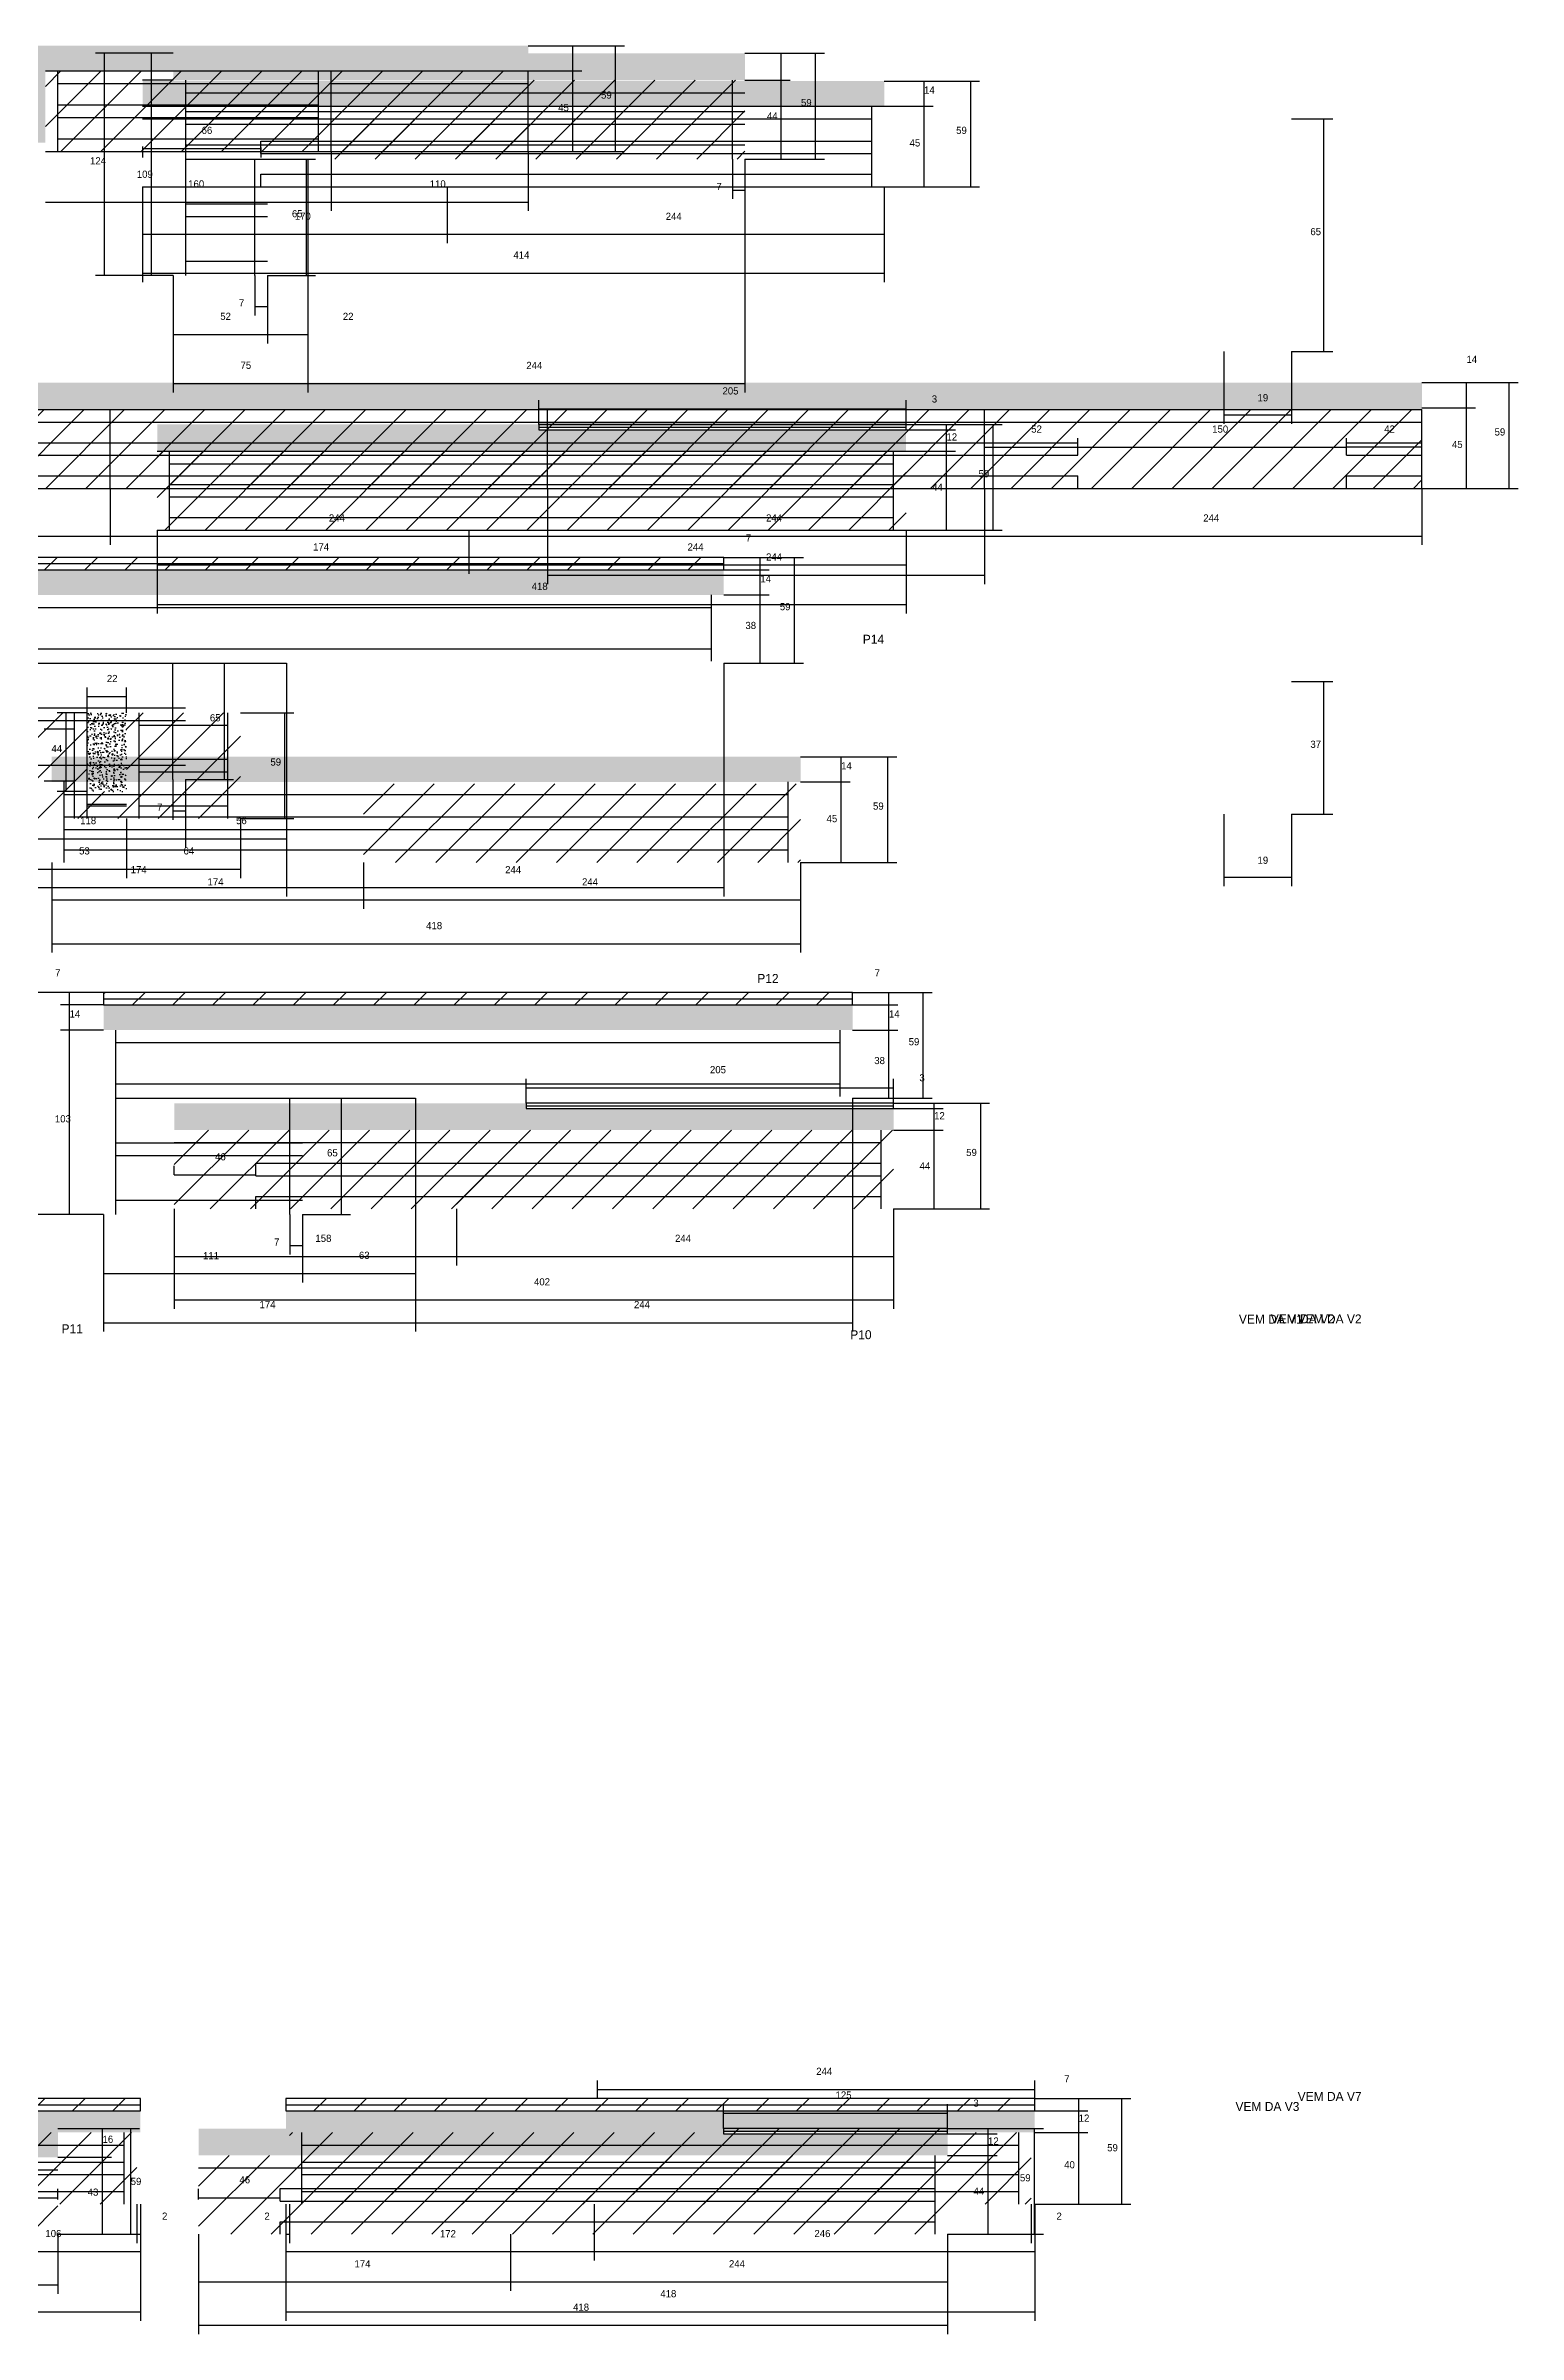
# Model space of a CAD drawing. Header units: metres. Extents: x -65046 to 21926, y -45195 to 1016.
# Drawn here: x 3592 to 4414, y -1187 to 90 of the extents above; entities that cross this region are included whole.
import ezdxf

# ---------------------------------------------------------------- set-up
doc = ezdxf.new("R2010")
doc.units = ezdxf.units.M
for name, color, linetype in [('COTA', 241, 'Continuous'), ('NOMENCLATURA', 7, 'Continuous'), ('Painéis', 200, 'Continuous'), ('REAPROVEITAMENTO', 251, 'Continuous'), ('SARR_2.2x7', 40, 'Continuous'), ('SARR_EDITAR', 141, 'Continuous'), ('Texto Seção', 7, 'Continuous')]:
    doc.layers.add(name, color=color, linetype=linetype)

msp = doc.modelspace()

# ---------------------------------------------------------------- hatches: boundary and pattern name
at = {"layer": 'COTA'}
h = msp.add_hatch(dxfattribs=at)
h.set_pattern_fill('AR-CONC', scale=0.03)
h.paths.add_polyline_path([(3592.2, 36.1), (3592.2, 76.1), (3592.2, 76.1), (3861.7, 76.1), (3861.7, 76.1), (3861.7, 90.1), (3861.7, 90.1), (3391.7, 90.1), (3391.7, 90.1), (3391.7, 74.1), (3391.7, 74.1), (3570.2, 74.1), (3570.2, 74.1), (3570.2, 36.1), (3570.2, 36.1), (3592.2, 36.1)])
h = msp.add_hatch(dxfattribs=at)
h.set_pattern_fill('AR-CONC', scale=0.03)
h.paths.add_polyline_path([(3663.6, 85.9), (3663.6, 70.9), (3663.6, 70.9), (3982.6, 70.9), (3982.6, 70.9), (3982.6, 85.9), (3982.6, 85.9), (3663.6, 85.9)])
h = msp.add_hatch(dxfattribs=at)
h.set_pattern_fill('AR-CONC', scale=0.03)
h.paths.add_polyline_path([(3646.4, 70.4), (3646.4, 56.4), (3646.4, 56.4), (4060.4, 56.4), (4060.4, 56.4), (4060.4, 70.4), (4060.4, 70.4), (3646.4, 70.4)])
h = msp.add_hatch(dxfattribs=at)
h.set_pattern_fill('AR-CONC', scale=0.03)
h.paths.add_polyline_path([(4360.4, -112.9), (4360.4, -97.9), (4360.4, -97.9), (3384.4, -97.9), (3384.4, -97.9), (3384.4, -112.9), (3384.4, -112.9), (4360.4, -112.9)])
h = msp.add_hatch(dxfattribs=at)
h.set_pattern_fill('AR-CONC', scale=0.03)
h.paths.add_polyline_path([(3867.6, -124.2), (4072.6, -124.2), (4072.6, -124.2), (4072.6, -136.2), (4072.6, -136.2), (3654.6, -136.2), (3654.6, -136.2), (3654.6, -121.2), (3654.6, -121.2), (3867.6, -121.2), (3867.6, -121.2), (3867.6, -124.2)])
h = msp.add_hatch(dxfattribs=at)
h.set_pattern_fill('AR-CONC', scale=0.03)
h.paths.add_polyline_path([(3552.8, -202.4), (3970.8, -202.4), (3970.8, -202.4), (3970.8, -216.4), (3970.8, -216.4), (3552.8, -216.4), (3552.8, -216.4), (3552.8, -202.4)])
h = msp.add_hatch(dxfattribs=at)
h.set_pattern_fill('AR-CONC', scale=0.03)
h.paths.add_polyline_path([(3637.5, -326.1), (3637.5, -282.1), (3637.5, -282.1), (3615.5, -282.1), (3615.5, -282.1), (3615.5, -326.1), (3615.5, -326.1), (3637.5, -326.1)])
h = msp.add_hatch(dxfattribs=at)
h.set_pattern_fill('AR-CONC', scale=0.03)
h.paths.add_polyline_path([(3595.7, -306.7), (3595.7, -320.7), (3595.7, -320.7), (4013.7, -320.7), (4013.7, -320.7), (4013.7, -306.7), (4013.7, -306.7), (3891.2, -306.7), (3891.2, -306.7), (3595.7, -306.7)])
h = msp.add_hatch(dxfattribs=at)
h.set_pattern_fill('AR-CONC', scale=0.03)
h.paths.add_polyline_path([(3624.7, -445.2), (4042.7, -445.2), (4042.7, -445.2), (4042.7, -459.2), (4042.7, -459.2), (3624.7, -459.2), (3624.7, -459.2), (3624.7, -445.2)])
h = msp.add_hatch(dxfattribs=at)
h.set_pattern_fill('AR-CONC', scale=0.03)
h.paths.add_polyline_path([(3664.1, -500), (3664.1, -515), (3664.1, -515), (4065.6, -515), (4065.6, -515), (4065.6, -503), (4065.6, -503), (3860.6, -503), (3860.6, -503), (3860.6, -500), (3860.6, -500), (3664.1, -500)])
h = msp.add_hatch(dxfattribs=at)
h.set_pattern_fill('AR-CONC', scale=0.03)
h.paths.add_polyline_path([(3599.2, -1088.2), (3599.2, -1072.2), (3599.2, -1072.2), (3365.2, -1072.2), (3365.2, -1072.2), (3365.2, -1088.2), (3365.2, -1088.2), (3599.2, -1088.2)])
h = msp.add_hatch(dxfattribs=at)
h.set_pattern_fill('AR-CONC', scale=0.03)
h.paths.add_polyline_path([(3645.2, -1062.4), (3417.2, -1062.4), (3417.2, -1062.4), (3417.2, -1074.4), (3417.2, -1074.4), (3645.2, -1074.4), (3645.2, -1074.4), (3645.2, -1062.4)])
h = msp.add_hatch(dxfattribs=at)
h.set_pattern_fill('AR-CONC', scale=0.03)
h.paths.add_polyline_path([(3677.7, -1072.2), (3677.7, -1087.2), (3677.7, -1087.2), (4095.7, -1087.2), (4095.7, -1087.2), (4095.7, -1075.2), (4095.7, -1075.2), (3970.7, -1075.2), (3970.7, -1075.2), (3970.7, -1072.2), (3970.7, -1072.2), (3677.7, -1072.2)])
h = msp.add_hatch(dxfattribs=at)
h.set_pattern_fill('AR-CONC', scale=0.03)
h.paths.add_polyline_path([(3726.4, -1062.4), (4144.4, -1062.4), (4144.4, -1062.4), (4144.4, -1074.4), (4144.4, -1074.4), (3726.4, -1074.4), (3726.4, -1074.4), (3726.4, -1062.4)])
at = {"layer": 'REAPROVEITAMENTO'}
h = msp.add_hatch(dxfattribs=at)
h.set_pattern_fill('ANSI31', scale=5)
h.paths.add_polyline_path([(3861.7, 31.1), (3861.7, 76.1), (3861.7, 76.1), (3592.2, 76.1), (3592.2, 76.1), (3592.2, 31.1), (3592.2, 31.1), (3861.7, 31.1)])
h = msp.add_hatch(dxfattribs=at)
h.set_pattern_fill('ANSI31', scale=5)
h.paths.add_polyline_path([(3738.6, 70.9), (3738.6, 26.9), (3738.6, 26.9), (3982.6, 26.9), (3982.6, 26.9), (3982.6, 70.9), (3982.6, 70.9), (3738.6, 70.9)])
h = msp.add_hatch(dxfattribs=at)
h.set_pattern_fill('ANSI31', scale=5)
h.paths.add_polyline_path([(3384.4, -112.9), (3384.4, -156.9), (3384.4, -156.9), (4360.4, -156.9), (4360.4, -156.9), (4360.4, -112.9), (4360.4, -112.9), (3384.4, -112.9)])
h = msp.add_hatch(dxfattribs=at)
h.set_pattern_fill('ANSI31', scale=5)
h.paths.add_polyline_path([(3654.6, -136.2), (3654.6, -180.2), (3654.6, -180.2), (4072.6, -180.2), (4072.6, -180.2), (4072.6, -136.2), (4072.6, -136.2), (3654.6, -136.2)])
h = msp.add_hatch(dxfattribs=at)
h.set_pattern_fill('ANSI31', scale=5)
h.paths.add_polyline_path([(3552.8, -195.4), (3552.8, -202.4), (3552.8, -202.4), (3809.3, -202.4), (3809.3, -202.4), (3809.3, -195.4), (3809.3, -195.4), (3552.8, -195.4)])
h = msp.add_hatch(dxfattribs=at)
h.set_pattern_fill('ANSI31', scale=5)
h.paths.add_polyline_path([(3809.3, -195.4), (3809.3, -202.4), (3809.3, -202.4), (3970.8, -202.4), (3970.8, -202.4), (3970.8, -195.4), (3970.8, -195.4), (3809.3, -195.4)])
h = msp.add_hatch(dxfattribs=at)
h.set_pattern_fill('ANSI31', scale=5)
h.paths.add_polyline_path([(3637.5, -282.1), (3637.5, -326.1), (3637.5, -326.1), (3615.5, -326.1), (3615.5, -326.1), (3615.5, -282.1), (3615.5, -282.1), (3584.5, -282.1), (3584.5, -282.1), (3584.5, -341.1), (3584.5, -341.1), (3701, -341.1), (3701, -341.1), (3701, -282.1), (3701, -282.1), (3637.5, -282.1)])
h = msp.add_hatch(dxfattribs=at)
h.set_pattern_fill('ANSI31', scale=5)
h.paths.add_polyline_path([(3769.7, -321.7), (3769.7, -365.7), (3769.7, -365.7), (4013.7, -365.7), (4013.7, -365.7), (4013.7, -321.7), (4013.7, -321.7), (3769.7, -321.7)])
h = msp.add_hatch(dxfattribs=at)
h.set_pattern_fill('ANSI31', scale=5)
h.paths.add_polyline_path([(3624.7, -438.2), (3624.7, -445.2), (3624.7, -445.2), (3881.2, -445.2), (3881.2, -445.2), (3881.2, -438.2), (3881.2, -438.2), (3624.7, -438.2)])
h = msp.add_hatch(dxfattribs=at)
h.set_pattern_fill('ANSI31', scale=5)
h.paths.add_polyline_path([(3881.2, -438.2), (3881.2, -445.2), (3881.2, -445.2), (4042.7, -445.2), (4042.7, -445.2), (4042.7, -438.2), (4042.7, -438.2), (3881.2, -438.2)])
h = msp.add_hatch(dxfattribs=at)
h.set_pattern_fill('ANSI31', scale=5)
h.paths.add_polyline_path([(3664.1, -515), (3664.1, -559), (3664.1, -559), (4065.6, -559), (4065.6, -559), (4065.6, -515), (4065.6, -515), (3664.1, -515)])
h = msp.add_hatch(dxfattribs=at)
h.set_pattern_fill('ANSI31', scale=5)
h.paths.add_polyline_path([(3821.6, -515), (3821.6, -559), (3821.6, -559), (4065.6, -559), (4065.6, -559), (4065.6, -515), (4065.6, -515), (3821.6, -515)])
h = msp.add_hatch(dxfattribs=at)
h.set_pattern_fill('ANSI31', scale=5)
h.paths.add_polyline_path([(3645.2, -1055.4), (3417.2, -1055.4), (3417.2, -1055.4), (3417.2, -1062.4), (3417.2, -1062.4), (3645.2, -1062.4), (3645.2, -1062.4), (3645.2, -1055.4)])
h = msp.add_hatch(dxfattribs=at)
h.set_pattern_fill('ANSI31', scale=5)
h.paths.add_polyline_path([(4144.4, -1055.4), (3726.4, -1055.4), (3726.4, -1055.4), (3726.4, -1062.4), (3726.4, -1062.4), (4144.4, -1062.4), (4144.4, -1062.4), (4144.4, -1055.4)])
h = msp.add_hatch(dxfattribs=at)
h.set_pattern_fill('ANSI31', scale=5)
h.paths.add_polyline_path([(3970.7, -1075.2), (3970.7, -1072.2), (3970.7, -1072.2), (4095.7, -1072.2), (4095.7, -1072.2), (4095.7, -1075.2), (4095.7, -1075.2), (3970.7, -1075.2)])
h = msp.add_hatch(dxfattribs=at)
h.set_pattern_fill('ANSI31', scale=5)
h.paths.add_polyline_path([(3643.2, -1114.4), (3643.2, -1074.4), (3643.2, -1074.4), (3417.2, -1074.4), (3417.2, -1074.4), (3417.2, -1114.4), (3417.2, -1114.4), (3643.2, -1114.4)])
h = msp.add_hatch(dxfattribs=at)
h.set_pattern_fill('ANSI31', scale=5)
h.paths.add_polyline_path([(4142.4, -1114.4), (4142.4, -1074.4), (4142.4, -1074.4), (3728.4, -1074.4), (3728.4, -1074.4), (3728.4, -1114.4), (3728.4, -1114.4), (4142.4, -1114.4)])
h = msp.add_hatch(dxfattribs=at)
h.set_pattern_fill('ANSI31', scale=5)
h.paths.add_polyline_path([(3365.2, -1131.2), (3599.2, -1131.2), (3599.2, -1131.2), (3599.2, -1088.2), (3599.2, -1088.2), (3365.2, -1088.2), (3365.2, -1088.2), (3365.2, -1131.2)])
h = msp.add_hatch(dxfattribs=at)
h.set_pattern_fill('ANSI31', scale=5)
h.paths.add_polyline_path([(3677.7, -1087.2), (3677.7, -1131.2), (3677.7, -1131.2), (4095.7, -1131.2), (4095.7, -1131.2), (4095.7, -1087.2), (4095.7, -1087.2), (3677.7, -1087.2)])

# ---------------------------------------------------------------- linework, layer by layer
at = {"layer": 'COTA'}
for p, q in [((3861.7, 90.1), (3891.6, 90.1)), ((3861.7, 90.1), (3915.4, 90.1)), ((3886.6, 76.1), (3886.6, 90.1)), ((3910.4, 31.1), (3910.4, 90.1)), ((3861.7, 76.1), (3891.6, 76.1)), ((3861.7, 76.1), (3891.6, 76.1)), ((3886.6, 31.1), (3886.6, 76.1)), ((4060.4, 70.4), (4087.6, 70.4)), ((4060.4, 70.4), (4113.6, 70.4)), ((4082.6, 56.4), (4082.6, 70.4)), ((4108.6, 11.4), (4108.6, 70.4)), ((4060.4, 56.4), (4087.6, 56.4)), ((4060.4, 56.4), (4087.6, 56.4)), ((4082.6, 11.4), (4082.6, 56.4)), ((4287.7, 49.4), (4310.7, 49.4)), ((4305.7, -80.6), (4305.7, 49.4)), ((3751.7, 31.1), (3751.7, -2.1)), ((3751.7, 31.1), (3751.7, -2.1)), ((3861.7, 31.1), (3891.6, 31.1)), ((3861.7, 31.1), (3915.4, 31.1)), ((3861.7, 31.1), (3861.7, -2.1)), ((3975.6, 26.9), (3975.6, 4.6)), ((3982.6, 26.9), (3982.6, 4.6)), ((3592.2, 2.9), (3751.7, 2.9)), ((3646.4, 11.4), (3646.4, -20.1)), ((3646.4, 11.4), (3646.4, -41.8)), ((3751.7, 2.9), (3861.7, 2.9)), ((3816.4, 11.4), (3816.4, -20.1)), ((3816.4, 11.4), (3816.4, -20.1)), ((3975.6, 9.6), (3982.6, 9.6)), ((4060.4, 11.4), (4060.4, -20.1)), ((4060.4, 11.4), (4060.4, -41.8)), ((4060.4, 11.4), (4087.6, 11.4)), ((4060.4, 11.4), (4113.6, 11.4)), ((3646.4, -15.1), (3816.4, -15.1)), ((3816.4, -15.1), (4060.4, -15.1)), ((3646.4, -36.8), (4060.4, -36.8)), ((3709.1, -38.1), (3709.1, -60.4)), ((3716.1, -38.1), (3716.1, -60.4)), ((3709.1, -55.4), (3716.1, -55.4)), ((4249.8, -80.6), (4249.8, -120.8)), ((4287.7, -80.6), (4287.7, -120.8)), ((4287.7, -80.6), (4310.7, -80.6)), ((4360.4, -97.9), (4390.3, -97.9)), ((4360.4, -97.9), (4414.2, -97.9)), ((4385.3, -111.9), (4385.3, -97.9)), ((4409.2, -156.9), (4409.2, -97.9)), ((3867.6, -121.2), (3867.6, -107.6)), ((3867.6, -112.6), (4072.6, -112.6)), ((4072.6, -121.2), (4072.6, -107.6)), ((4360.4, -111.9), (4390.3, -111.9)), ((4360.4, -111.9), (4390.3, -111.9)), ((4385.3, -156.9), (4385.3, -111.9)), ((4072.6, -121.2), (4100.1, -121.2)), ((4072.6, -121.2), (4126.1, -121.2)), ((4072.6, -124.2), (4100.1, -124.2)), ((4072.6, -124.2), (4100.1, -124.2)), ((4095.1, -124.2), (4095.1, -121.2)), ((4095.1, -136.2), (4095.1, -124.2)), ((4121.1, -180.2), (4121.1, -121.2)), ((4249.8, -115.8), (4287.7, -115.8)), ((4072.6, -136.2), (4100.1, -136.2)), ((4072.6, -136.2), (4100.1, -136.2)), ((4095.1, -180.2), (4095.1, -136.2)), ((4116.4, -134.9), (4116.4, -128.9)), ((4116.4, -133.9), (4168.4, -133.9)), ((4168.4, -134.9), (4168.4, -128.9)), ((4168.4, -133.9), (4168.4, -128.9)), ((4168.4, -133.9), (4318.4, -133.9)), ((4318.4, -133.8), (4318.4, -128.8)), ((4318.4, -133.9), (4318.4, -128.9)), ((4318.4, -133.8), (4360.4, -133.8)), ((4360.4, -138.4), (4360.4, -128.8)), ((3628.4, -156.9), (3628.4, -188.5)), ((3628.4, -156.9), (3628.4, -188.5)), ((3872.4, -156.9), (3872.4, -210.3)), ((3872.4, -156.9), (3872.4, -188.5)), ((3872.4, -156.9), (3872.4, -188.5)), ((4116.4, -156.9), (4116.4, -210.3)), ((4116.4, -156.9), (4116.4, -188.5)), ((4116.4, -156.9), (4116.4, -188.5)), ((4360.4, -156.9), (4390.3, -156.9)), ((4360.4, -156.9), (4414.2, -156.9)), ((4360.4, -156.9), (4360.4, -188.5)), ((3384.4, -183.5), (3628.4, -183.5)), ((3628.4, -183.5), (3872.4, -183.5)), ((3654.6, -180.2), (3654.6, -204.6)), ((3654.6, -180.2), (3654.6, -226.7)), ((3828.6, -180.2), (3828.6, -204.6)), ((3828.6, -180.2), (3828.6, -204.6)), ((3872.4, -183.5), (4116.4, -183.5)), ((4072.6, -180.2), (4072.6, -204.6)), ((4072.6, -180.2), (4072.6, -226.7)), ((4072.6, -180.2), (4100.1, -180.2)), ((4072.6, -180.2), (4126.1, -180.2)), ((4116.4, -183.5), (4360.4, -183.5)), ((3654.6, -199.6), (3828.6, -199.6)), ((3828.6, -199.6), (4072.6, -199.6)), ((3872.4, -205.3), (4116.4, -205.3)), ((3654.6, -221.7), (4072.6, -221.7)), ((3615.5, -282.1), (3615.5, -268)), ((3637.5, -282.1), (3637.5, -268)), ((4287.7, -264.7), (4310.7, -264.7)), ((4305.7, -338.7), (4305.7, -264.7)), ((3615.5, -273), (3637.5, -273)), ((3615.5, -282.1), (3598.7, -282.1)), ((3603.7, -326.1), (3603.7, -282.1)), ((3701, -282.1), (3730.9, -282.1)), ((3725.9, -341.1), (3725.9, -282.1)), ((4013.7, -306.7), (4041.3, -306.7)), ((4013.7, -306.7), (4067.3, -306.7)), ((4036.3, -320.7), (4036.3, -306.7)), ((4062.3, -365.7), (4062.3, -306.7)), ((3615.5, -326.1), (3598.7, -326.1)), ((3663.3, -319.4), (3663.3, -341.8)), ((3670.3, -319.4), (3670.3, -341.8)), ((4013.7, -320.7), (4041.3, -320.7)), ((4013.7, -320.7), (4041.3, -320.7)), ((4036.3, -365.7), (4036.3, -320.7)), ((3637.5, -341.1), (3637.5, -374.4)), ((3637.5, -341.1), (3637.5, -374.4)), ((3663.3, -336.8), (3670.3, -336.8)), ((3701, -341.1), (3730.9, -341.1)), ((3701, -341.1), (3701, -374.4)), ((4249.8, -338.7), (4249.8, -378.9)), ((4287.7, -338.7), (4287.7, -378.9)), ((4287.7, -338.7), (4310.7, -338.7)), ((3584.5, -369.4), (3637.5, -369.4)), ((3595.7, -365.7), (3595.7, -391.6)), ((3595.7, -365.7), (3595.7, -416)), ((3637.5, -369.4), (3701, -369.4)), ((3769.7, -365.7), (3769.7, -391.6)), ((3769.7, -365.7), (3769.7, -391.6)), ((4013.7, -365.7), (4013.7, -391.6)), ((4013.7, -365.7), (4013.7, -416)), ((4013.7, -365.7), (4041.3, -365.7)), ((4013.7, -365.7), (4067.3, -365.7)), ((4249.8, -373.9), (4287.7, -373.9)), ((3595.7, -386.6), (3769.7, -386.6)), ((3769.7, -386.6), (4013.7, -386.6)), ((3595.7, -411), (4013.7, -411)), ((3860.6, -500), (3860.6, -486.4)), ((3860.6, -491.4), (4065.6, -491.4)), ((4065.6, -500), (4065.6, -486.4)), ((4065.6, -500), (4093.2, -500)), ((4065.6, -500), (4119.2, -500)), ((4065.6, -503), (4093.2, -503)), ((4065.6, -503), (4093.2, -503)), ((4088.2, -503), (4088.2, -500)), ((4088.2, -515), (4088.2, -503)), ((4114.2, -559), (4114.2, -500)), ((4065.6, -515), (4093.2, -515)), ((4065.6, -515), (4093.2, -515)), ((4088.2, -559), (4088.2, -515)), ((3664.1, -540), (3664.1, -535)), ((3709.6, -540), (3709.6, -535)), ((3664.1, -540), (3709.6, -540)), ((3664.1, -559), (3664.1, -590.5)), ((3664.1, -559), (3664.1, -614.8)), ((3821.6, -559), (3821.6, -590.5)), ((3821.6, -559), (3821.6, -590.5)), ((4065.6, -559), (4065.6, -590.5)), ((4065.6, -559), (4065.6, -614.8)), ((4065.6, -559), (4093.2, -559)), ((4065.6, -559), (4119.2, -559)), ((3728.7, -562.2), (3728.7, -584.5)), ((3735.7, -562.2), (3735.7, -584.5)), ((3664.1, -585.5), (3821.6, -585.5)), ((3728.7, -579.5), (3735.7, -579.5)), ((3821.6, -585.5), (4065.6, -585.5)), ((3664.1, -609.8), (4065.6, -609.8)), ((3900.4, -1055.4), (3900.4, -1045.4)), ((4144.4, -1055.4), (4144.4, -1045.4)), ((3900.4, -1050.4), (4144.4, -1050.4)), ((3970.7, -1072.2), (3970.7, -1058.6)), ((4095.7, -1072.2), (4095.7, -1058.6)), ((4144.4, -1055.4), (4173.9, -1055.4)), ((4144.4, -1055.4), (4198, -1055.4)), ((4168.9, -1062.4), (4168.9, -1055.4)), ((4193, -1114.4), (4193, -1055.4)), ((3599.2, -1072.2), (3629.1, -1072.2)), ((3599.2, -1072.2), (3644.8, -1072.2)), ((3624.1, -1088.2), (3624.1, -1072.2)), ((3639.8, -1131.2), (3639.8, -1072.2)), ((3970.7, -1063.6), (4095.7, -1063.6)), ((4095.7, -1072.2), (4123.3, -1072.2)), ((4095.7, -1072.2), (4149.3, -1072.2)), ((4118.3, -1075.2), (4118.3, -1072.2)), ((4144.3, -1131.2), (4144.3, -1072.2)), ((4144.4, -1062.4), (4173.9, -1062.4)), ((4144.4, -1062.4), (4173.9, -1062.4)), ((4168.9, -1074.4), (4168.9, -1062.4)), ((4095.7, -1075.2), (4123.3, -1075.2)), ((4095.7, -1075.2), (4123.3, -1075.2)), ((4118.3, -1087.2), (4118.3, -1075.2)), ((4144.4, -1074.4), (4173.9, -1074.4)), ((4144.4, -1074.4), (4173.9, -1074.4)), ((4168.9, -1114.4), (4168.9, -1074.4)), ((3599.2, -1088.2), (3629.1, -1088.2)), ((3599.2, -1088.2), (3629.1, -1088.2)), ((3624.1, -1131.2), (3624.1, -1088.2)), ((4095.7, -1087.2), (4123.3, -1087.2)), ((4095.7, -1087.2), (4123.3, -1087.2)), ((4118.3, -1131.2), (4118.3, -1087.2)), ((3553.7, -1110.9), (3599.2, -1110.9)), ((3599.2, -1111.8), (3599.2, -1105.9)), ((3677.7, -1111.8), (3677.7, -1105.9)), ((3677.7, -1110.9), (3723.2, -1110.9)), ((3723.2, -1111.8), (3723.2, -1105.9)), ((3643.2, -1114.4), (3643.2, -1136.1)), ((3645.2, -1114.4), (3645.2, -1145.9)), ((3645.2, -1114.4), (3645.2, -1179.5)), ((3645.2, -1114.4), (3645.2, -1136.1)), ((3726.4, -1114.4), (3726.4, -1145.9)), ((3726.4, -1114.4), (3726.4, -1179.5)), ((3726.4, -1114.4), (3726.4, -1136.1)), ((3728.4, -1114.4), (3728.4, -1136.1)), ((3898.4, -1114.4), (3898.4, -1145.9)), ((3898.4, -1114.4), (3898.4, -1145.9)), ((4142.4, -1114.4), (4142.4, -1136.1)), ((4144.4, -1114.4), (4144.4, -1145.9)), ((4144.4, -1114.4), (4144.4, -1179.5)), ((4144.4, -1114.4), (4144.4, -1136.1)), ((4144.4, -1114.4), (4173.9, -1114.4)), ((4144.4, -1114.4), (4198, -1114.4)), ((3599.2, -1131.2), (3599.2, -1164.5)), ((3599.2, -1131.2), (3629.1, -1131.2)), ((3599.2, -1131.2), (3644.8, -1131.2)), ((3643.2, -1131.1), (3645.2, -1131.1)), ((3677.7, -1131.2), (3677.7, -1162.7)), ((3677.7, -1131.2), (3677.7, -1187)), ((3726.4, -1131.1), (3728.4, -1131.1)), ((3851.7, -1131.2), (3851.7, -1162.7)), ((3851.7, -1131.2), (3851.7, -1162.7)), ((4095.7, -1131.2), (4095.7, -1162.7)), ((4095.7, -1131.2), (4095.7, -1187)), ((4095.7, -1131.2), (4123.3, -1131.2)), ((4095.7, -1131.2), (4149.3, -1131.2)), ((4142.4, -1131.1), (4144.4, -1131.1)), ((3539.2, -1140.9), (3645.2, -1140.9)), ((3726.4, -1140.9), (3898.4, -1140.9)), ((3898.4, -1140.9), (4144.4, -1140.9)), ((3365.2, -1159.5), (3599.2, -1159.5)), ((3677.7, -1157.7), (3851.7, -1157.7)), ((3851.7, -1157.7), (4095.7, -1157.7)), ((3417.2, -1174.5), (3645.2, -1174.5)), ((3726.4, -1174.5), (4144.4, -1174.5)), ((3677.7, -1182), (4095.7, -1182))]:
    msp.add_line(p, q, dxfattribs=at)
at = {"layer": 'Painéis'}
for p, q in [((3663.6, 85.9), (3620.2, 85.9)), ((3625.2, -38.1), (3625.2, 85.9)), ((3663.6, 85.9), (3646.4, 85.9)), ((3651.4, 70.9), (3651.4, 85.9)), ((3982.6, 85.9), (4007.9, 85.9)), ((3982.6, 85.9), (4027, 85.9)), ((4002.9, 70.9), (4002.9, 85.9)), ((4022, 26.9), (4022, 85.9)), ((3592.2, 76.1), (3751.7, 76.1)), ((3663.6, 70.9), (3646.4, 70.9)), ((3663.6, 70.9), (3646.4, 70.9)), ((3651.4, -38.1), (3651.4, 70.9)), ((3751.7, 76.1), (3861.7, 76.1)), ((3751.7, 31.1), (3751.7, 76.1)), ((3861.7, 31.1), (3861.7, 76.1)), ((3982.6, 70.9), (4007.9, 70.9)), ((3982.6, 70.9), (4007.9, 70.9)), ((4002.9, 26.9), (4002.9, 70.9)), ((3646.4, 56.4), (4060.4, 56.4)), ((3592.2, 31.1), (3751.7, 31.1)), ((3646.4, 33.9), (3646.4, 27.8)), ((3646.4, 32.8), (3712.4, 32.8)), ((3712.4, 33.4), (3712.4, 27.8)), ((3716.1, 26.9), (3742.9, 26.9)), ((3737.9, -38.1), (3737.9, 26.9)), ((3738.6, 26.9), (3738.6, -103.4)), ((3738.6, 26.9), (3738.6, -103.4)), ((3751.7, 31.1), (3861.7, 31.1)), ((3982.6, 26.9), (3982.6, -103.4)), ((3982.6, 26.9), (4007.9, 26.9)), ((3982.6, 26.9), (4027, 26.9)), ((3646.4, 11.4), (4060.4, 11.4)), ((3663.6, -38.1), (3620.2, -38.1)), ((3663.6, -38.1), (3646.4, -38.1)), ((3663.6, -38.1), (3663.6, -103.4)), ((3663.6, -38.1), (3663.6, -76)), ((3716.1, -38.1), (3742.9, -38.1)), ((3716.1, -38.1), (3716.1, -76)), ((3716.1, -38.1), (3716.1, -76)), ((3738.6, -38.1), (3738.6, -76)), ((3663.6, -71), (3716.1, -71)), ((3716.1, -71), (3738.6, -71)), ((3663.6, -98.4), (3738.6, -98.4)), ((3738.6, -98.4), (3982.6, -98.4)), ((3384.4, -112.9), (4360.4, -112.9)), ((3628.4, -156.9), (3628.4, -112.9)), ((3872.4, -156.9), (3872.4, -112.9)), ((4116.4, -156.9), (4116.4, -112.9)), ((4360.4, -156.9), (4360.4, -112.9)), ((3867.6, -121.2), (4072.6, -121.2)), ((3867.6, -124.2), (4072.6, -124.2)), ((3654.6, -136.2), (4072.6, -136.2)), ((3384.4, -156.9), (4360.4, -156.9)), ((3654.6, -180.2), (4072.6, -180.2)), ((3970.8, -195.4), (4015.3, -195.4)), ((3970.8, -195.4), (3996.2, -195.4)), ((3970.8, -202.4), (3996.2, -202.4)), ((3970.8, -202.4), (3996.2, -202.4)), ((3991.2, -202.4), (3991.2, -195.4)), ((3991.2, -216.4), (3991.2, -202.4)), ((4010.3, -254.4), (4010.3, -195.4)), ((3970.8, -216.4), (3996.2, -216.4)), ((3970.8, -216.4), (3996.2, -216.4)), ((3991.2, -254.4), (3991.2, -216.4)), ((3670.3, -254.4), (3697.1, -254.4)), ((3692.1, -319.4), (3692.1, -254.4)), ((3726.8, -254.4), (3726.8, -384.7)), ((3726.8, -254.4), (3726.8, -384.7)), ((3970.8, -254.4), (3970.8, -384.7)), ((3970.8, -254.4), (3996.2, -254.4)), ((3970.8, -254.4), (4015.3, -254.4)), ((3670.3, -319.4), (3697.1, -319.4)), ((3670.3, -319.4), (3670.3, -357.4)), ((3670.3, -319.4), (3670.3, -357.4)), ((3726.8, -319.4), (3726.8, -357.4)), ((3552.8, -352.4), (3670.3, -352.4)), ((3670.3, -352.4), (3726.8, -352.4)), ((3552.8, -379.7), (3726.8, -379.7)), ((3726.8, -379.7), (3970.8, -379.7)), ((3624.7, -438.2), (3579.5, -438.2)), ((3624.7, -438.2), (3600.7, -438.2)), ((3624.7, -445.2), (3600.7, -445.2)), ((3624.7, -445.2), (3600.7, -445.2)), ((3605.7, -445.2), (3605.7, -438.2)), ((3605.7, -459.2), (3605.7, -445.2)), ((4042.7, -438.2), (4087.1, -438.2)), ((4042.7, -438.2), (4068, -438.2)), ((4042.7, -445.2), (4068, -445.2)), ((4042.7, -445.2), (4068, -445.2)), ((4063, -445.2), (4063, -438.2)), ((4063, -459.2), (4063, -445.2)), ((4082.1, -497.2), (4082.1, -438.2)), ((3624.7, -459.2), (3600.7, -459.2)), ((3624.7, -459.2), (3600.7, -459.2)), ((3605.7, -562.2), (3605.7, -459.2)), ((4042.7, -459.2), (4068, -459.2)), ((4042.7, -459.2), (4068, -459.2)), ((4063, -497.2), (4063, -459.2)), ((3735.7, -497.2), (3762.5, -497.2)), ((3757.5, -562.2), (3757.5, -497.2)), ((3798.7, -497.2), (3798.7, -627.5)), ((3798.7, -497.2), (3798.7, -627.5)), ((4042.7, -497.2), (4042.7, -627.5)), ((4042.7, -497.2), (4068, -497.2)), ((4042.7, -497.2), (4087.1, -497.2)), ((3624.7, -562.2), (3579.5, -562.2)), ((3624.7, -562.2), (3600.7, -562.2)), ((3624.7, -562.2), (3624.7, -627.5)), ((3624.7, -562.2), (3624.7, -600.1)), ((3735.7, -562.2), (3762.5, -562.2)), ((3735.7, -562.2), (3735.7, -600.1)), ((3735.7, -562.2), (3735.7, -600.1)), ((3798.7, -562.2), (3798.7, -600.1)), ((3624.7, -595.1), (3735.7, -595.1)), ((3735.7, -595.1), (3798.7, -595.1)), ((3624.7, -622.5), (3798.7, -622.5)), ((3798.7, -622.5), (4042.7, -622.5))]:
    msp.add_line(p, q, dxfattribs=at)
for points in [[(4072.6, -121.2), (3867.6, -121.2), (3867.6, -124.2), (4072.6, -124.2)], [(3552.8, -202.4), (3970.8, -202.4), (3970.8, -195.4), (3552.8, -195.4)], [(3624.7, -445.2), (4042.7, -445.2), (4042.7, -438.2), (3624.7, -438.2)], [(4065.6, -500), (3860.6, -500), (3860.6, -503), (4065.6, -503)], [(3417.2, -1062.4), (3645.2, -1062.4), (3645.2, -1055.4), (3417.2, -1055.4)], [(3726.4, -1062.4), (4144.4, -1062.4), (4144.4, -1055.4), (3726.4, -1055.4)], [(4095.7, -1072.2), (3970.7, -1072.2), (3970.7, -1075.2), (4095.7, -1075.2)]]:
    msp.add_lwpolyline(points, close=True, dxfattribs=at)
at = {"layer": 'SARR_2.2x7'}
for p, q in [((3599.1, 31.1), (3599.1, 76.1)), ((3599.1, 69.1), (3744.7, 69.1)), ((3670.5, -38.1), (3670.5, 70.9)), ((3670.5, 63.9), (3738.6, 63.9)), ((3738.6, 63.9), (3982.6, 63.9)), ((3744.7, 31.1), (3744.7, 76.1)), ((3751.7, 69.1), (3861.7, 69.1)), ((3975.6, 26.9), (3975.6, 70.9)), ((3599.1, 57.1), (3744.7, 57.1)), ((3670.5, 53.4), (3738.6, 53.4)), ((3738.6, 53.4), (3982.6, 53.4)), ((4053.4, 11.4), (4053.4, 56.4)), ((3599.1, 50.1), (3744.7, 50.1)), ((3646.4, 49.4), (3816.4, 49.4)), ((3670.5, 46.4), (3738.6, 46.4)), ((3738.6, 46.4), (3982.6, 46.4)), ((3816.4, 49.4), (4053.4, 49.4)), ((3599.1, 38.1), (3744.7, 38.1)), ((3670.5, 34.9), (3738.6, 34.9)), ((3670.6, 26.9), (3738.6, 26.9)), ((3709.1, -38.1), (3709.1, 26.9)), ((3709.1, 26.9), (3716.1, 26.9)), ((3712.4, 36.9), (3816.4, 36.9)), ((3712.4, 29.9), (3712.4, 36.9)), ((3712.4, 29.9), (3816.4, 29.9)), ((3738.6, 34.9), (3982.6, 34.9)), ((3816.4, 36.9), (4053.4, 36.9)), ((3816.4, 29.9), (4053.4, 29.9)), ((3712.4, 18.4), (3816.4, 18.4)), ((3712.4, 11.4), (3712.4, 18.4)), ((3816.4, 18.4), (4053.4, 18.4)), ((3670.5, 1.9), (3716.1, 1.9)), ((3670.5, -5.1), (3716.1, -5.1)), ((3670.5, -30.1), (3716.1, -30.1)), ((3391.4, -119.9), (3628.4, -119.9)), ((3628.4, -119.9), (3872.4, -119.9)), ((3872.4, -119.9), (4116.4, -119.9)), ((4116.4, -119.9), (4360.4, -119.9)), ((3391.4, -131.4), (3628.4, -131.4)), ((3391.4, -138.4), (3628.4, -138.4)), ((3628.4, -131.4), (3872.4, -131.4)), ((3628.4, -138.4), (3872.4, -138.4)), ((3661.5, -180.2), (3661.5, -136.2)), ((3872.4, -131.4), (4116.4, -131.4)), ((3872.4, -138.4), (4116.4, -138.4)), ((4065.6, -180.2), (4065.6, -136.2)), ((4116.4, -131.4), (4168.4, -131.4)), ((4116.4, -138.4), (4168.4, -138.4)), ((4168.4, -138.4), (4168.4, -131.4)), ((4318.4, -131.4), (4360.4, -131.4)), ((4318.4, -138.4), (4318.4, -131.4)), ((4318.4, -138.4), (4360.4, -138.4)), ((3391.4, -149.9), (3628.4, -149.9)), ((3628.4, -149.9), (3872.4, -149.9)), ((3661.5, -143.2), (3828.6, -143.2)), ((3828.6, -143.2), (4065.6, -143.2)), ((3872.4, -149.9), (4116.4, -149.9)), ((4116.4, -149.9), (4168.4, -149.9)), ((4168.4, -156.9), (4168.4, -149.9)), ((4318.4, -149.9), (4360.4, -149.9)), ((4318.4, -156.9), (4318.4, -149.9)), ((3661.5, -154.7), (3828.6, -154.7)), ((3661.5, -161.7), (3828.6, -161.7)), ((3828.6, -154.7), (4065.6, -154.7)), ((3828.6, -161.7), (4065.6, -161.7)), ((3661.5, -173.2), (3828.6, -173.2)), ((3828.6, -173.2), (4065.6, -173.2)), ((3552.8, -198.9), (3809.3, -198.9)), ((3809.3, -198.9), (3970.8, -198.9)), ((3963.9, -253.4), (3963.9, -216.4)), ((3559.8, -223.4), (3726.8, -223.4)), ((3726.8, -223.4), (3963.9, -223.4)), ((3559.8, -246.4), (3726.8, -246.4)), ((3559.8, -254.4), (3726.8, -254.4)), ((3663.3, -319.4), (3663.3, -254.4)), ((3663.3, -254.4), (3670.3, -254.4)), ((3726.8, -246.4), (3963.9, -246.4)), ((3559.8, -279.4), (3670.3, -279.4)), ((3559.8, -286.4), (3670.3, -286.4)), ((3591.5, -291.1), (3608.5, -291.1)), ((3608.5, -341.1), (3608.5, -282.1)), ((3615.5, -341.1), (3615.5, -282.1)), ((3644.5, -341.1), (3644.5, -282.1)), ((3644.5, -289.1), (3694, -289.1)), ((3694, -341.1), (3694, -282.1)), ((3559.8, -311.4), (3670.3, -311.4)), ((3644.5, -308.1), (3694, -308.1)), ((3644.5, -315.1), (3694, -315.1)), ((3591.5, -320.1), (3608.5, -320.1)), ((3602.7, -365.7), (3602.7, -320.7)), ((3602.7, -327.7), (3769.7, -327.7)), ((3769.7, -327.7), (4006.8, -327.7)), ((4006.8, -365.7), (4006.8, -320.7)), ((3602.7, -340.2), (3769.7, -340.2)), ((3615.5, -333.1), (3637.5, -333.1)), ((3615.5, -334.1), (3637.5, -334.1)), ((3644.5, -334.1), (3694, -334.1)), ((3769.7, -340.2), (4006.8, -340.2)), ((3602.7, -347.2), (3769.7, -347.2)), ((3769.7, -347.2), (4006.8, -347.2)), ((3602.7, -358.7), (3769.7, -358.7)), ((3769.7, -358.7), (4006.8, -358.7)), ((3624.7, -441.7), (3881.2, -441.7)), ((3881.2, -441.7), (4042.7, -441.7)), ((3631.6, -562.2), (3631.6, -459.2)), ((4035.7, -496.2), (4035.7, -459.2)), ((3631.6, -466.2), (3798.7, -466.2)), ((3798.7, -466.2), (4035.7, -466.2)), ((3631.6, -489.2), (3798.7, -489.2)), ((3631.7, -497.2), (3798.7, -497.2)), ((3728.7, -562.2), (3728.7, -497.2)), ((3728.7, -497.2), (3735.7, -497.2)), ((3798.7, -489.2), (4035.7, -489.2)), ((3631.6, -522.2), (3735.7, -522.2)), ((3664.1, -522), (3821.6, -522)), ((3821.6, -522), (4058.7, -522)), ((4058.7, -559), (4058.7, -515)), ((3631.6, -529.2), (3735.7, -529.2)), ((3709.6, -533.5), (3821.6, -533.5)), ((3709.6, -540.5), (3709.6, -533.5)), ((3821.6, -533.5), (4058.7, -533.5)), ((3709.6, -540.5), (3821.6, -540.5)), ((3821.6, -540.5), (4058.7, -540.5)), ((3631.6, -554.2), (3735.7, -554.2)), ((3709.6, -552), (3821.6, -552)), ((3709.6, -559), (3709.6, -552)), ((3821.6, -552), (4058.7, -552)), ((3539.2, -1058.9), (3645.2, -1058.9)), ((3726.4, -1058.9), (3900.4, -1058.9)), ((3900.4, -1058.9), (4144.4, -1058.9)), ((3539.2, -1081.4), (3636.2, -1081.4)), ((3636.2, -1114.4), (3636.2, -1074.4)), ((3735.4, -1114.4), (3735.4, -1074.4)), ((3735.4, -1081.4), (3898.4, -1081.4)), ((3898.4, -1081.4), (4135.4, -1081.4)), ((4135.4, -1114.4), (4135.4, -1074.4)), ((3365.2, -1095.2), (3599.2, -1095.2)), ((3539.2, -1090.9), (3636.2, -1090.9)), ((3539.2, -1097.9), (3636.2, -1097.9)), ((3677.7, -1094.2), (3851.7, -1094.2)), ((3735.4, -1090.9), (3898.4, -1090.9)), ((3735.4, -1097.9), (3898.4, -1097.9)), ((3851.7, -1094.2), (4088.8, -1094.2)), ((3898.4, -1090.9), (4135.4, -1090.9)), ((3898.4, -1097.9), (4135.4, -1097.9)), ((4088.8, -1131.2), (4088.8, -1087.2)), ((3539.2, -1107.4), (3636.2, -1107.4)), ((3723.2, -1105.7), (3851.7, -1105.7)), ((3723.2, -1112.7), (3723.2, -1105.7)), ((3735.4, -1107.4), (3898.4, -1107.4)), ((3851.7, -1105.7), (4088.8, -1105.7)), ((3898.4, -1107.4), (4135.4, -1107.4)), ((3723.2, -1112.7), (3851.7, -1112.7)), ((3851.7, -1112.7), (4088.8, -1112.7)), ((3723.2, -1124.2), (3851.7, -1124.2)), ((3723.2, -1131.2), (3723.2, -1124.2)), ((3851.7, -1124.2), (4088.8, -1124.2))]:
    msp.add_line(p, q, dxfattribs=at)
at = {"layer": 'SARR_EDITAR'}
for p, q in [((3867.6, -122.7), (4072.6, -122.7)), ((3860.6, -501.5), (4065.6, -501.5)), ((3970.7, -1073.7), (4095.7, -1073.7))]:
    msp.add_line(p, q, dxfattribs=at)

# ---------------------------------------------------------------- texts
at = {"layer": 'COTA'}
for s, p in [('59', (3902.3, 60.6)), ('14', (4082.6, 63.4)), ('45', (3878.4, 53.6)), ('59', (4100.5, 40.9)), ('45', (4074.5, 33.9)), ('160', (3671.9, 11)), ('110', (3806.7, 11)), ('7', (3966.7, 9.6)), ('170', (3731.4, -7)), ('244', (3938.4, -7.1)), ('65', (4298.2, -15.6)), ('414', (3853.4, -28.7)), ('7', (3700.2, -55.4)), ('14', (4385.3, -86.9)), ('205', (3970.1, -104.5)), ('3', (4086.9, -109)), ('19', (4268.7, -108.3)), ('12', (4095.1, -130.2)), ('52', (4142.4, -125.8)), ('150', (4243.4, -125.8)), ('42', (4339.4, -125.8)), ('59', (4401, -127.4)), ('45', (4377.2, -134.4)), ('59', (4113, -150.7)), ('44', (4087.1, -158.2)), ('244', (3750.4, -175.4)), ('244', (3994.4, -175.4)), ('244', (4238.4, -175.4)), ('174', (3741.6, -191.6)), ('244', (3950.6, -191.6)), ('244', (3994.4, -197.2)), ('418', (3863.6, -213.6)), ('22', (3626.5, -265)), ('44', (3595.6, -304.1)), ('37', (4298.2, -301.7)), ('59', (3717.8, -311.6)), ('14', (4036.3, -313.7)), ('7', (3654.5, -336.8)), ('45', (4028.2, -343.2)), ('59', (4054.1, -336.2)), ('53', (3611, -361.2)), ('64', (3669.3, -361.2)), ('19', (4268.7, -366.4)), ('174', (3682.7, -378.5)), ('244', (3891.7, -378.5)), ('418', (3804.7, -402.9)), ('205', (3963.1, -483.3)), ('3', (4080, -487.8)), ('12', (4088.2, -509)), ('46', (3686.9, -531.9)), ('44', (4080.1, -537)), ('59', (4106.1, -529.5)), ('158', (3742.9, -577.4)), ('244', (3943.6, -577.4)), ('7', (3719.8, -579.5)), ('402', (3864.9, -601.7)), ('244', (4022.4, -1042.3)), ('7', (4160.8, -1046.5)), ('125', (4033.2, -1055.5)), ('3', (4110.1, -1060)), ('12', (4168.9, -1068.4)), ('16', (3624.1, -1080.2)), ('12', (4118.3, -1081.2)), ('59', (4184.8, -1084.9)), ('59', (4136.1, -1101.7)), ('40', (4160.8, -1094.4)), ('43', (3615.8, -1109.7)), ('59', (3639.8, -1103.7)), ('46', (3700.5, -1102.8)), ('44', (4110.2, -1109.2)), ('2', (3657.3, -1123.1)), ('2', (3714.4, -1123.1)), ('2', (4156.5, -1123.1)), ('106', (3592.2, -1132.8)), ('172', (3812.4, -1132.9)), ('246', (4021.4, -1132.8)), ('174', (3764.7, -1149.7)), ('244', (3973.7, -1149.7)), ('418', (3886.7, -1173.9)), ('418', (3935.4, -1166.4))]:
    msp.add_text(s, height=4, dxfattribs=at).set_placement(p)
at = {"layer": 'NOMENCLATURA'}
for s, p in [('P14', (4048.4, -243.6)), ('P12', (3989.5, -432.9)), ('P11', (3601.2, -628.4)), ('P10', (4041.4, -631.7))]:
    msp.add_text(s, height=5, dxfattribs=at).set_placement(p)
at = {"layer": 'Painéis'}
for s, p in [('44', (3994.9, 48.9)), ('59', (4013.9, 56.4)), ('66', (3679.4, 40.9)), ('124', (3617.1, 23.9)), ('109', (3643.2, 16.4)), ('65', (3729.8, -5.6)), ('52', (3689.8, -62.9)), ('22', (3758.2, -62.9)), ('75', (3701.1, -90.2)), ('244', (3860.6, -90.3)), ('7', (3983.1, -186.6)), ('14', (3991.2, -209.4)), ('59', (4002.1, -224.9)), ('38', (3982.9, -235.4)), ('65', (3684, -286.9)), ('118', (3611.6, -344.3)), ('56', (3698.6, -344.3)), ('174', (3639.8, -371.7)), ('244', (3848.8, -371.7)), ('7', (3597.6, -429.3)), ('7', (4055, -429.3)), ('14', (3605.7, -452.2)), ('14', (4063, -452.2)), ('59', (4074, -467.7)), ('38', (4054.8, -478.2)), ('103', (3597.5, -510.7)), ('65', (3749.4, -529.7)), ('111', (3680.2, -587.1)), ('63', (3767.2, -586.9)), ('174', (3711.7, -614.4)), ('244', (3920.7, -614.4))]:
    msp.add_text(s, height=4, dxfattribs=at).set_placement(p)
at = {"layer": 'Texto Seção'}
for s, p in [('VEM DA V1', (4258.3, -623)), ('VEM DA V2', (4276.1, -622.9)), ('VEM DA V2', (4291.1, -622.9)), ('VEM DA V3', (4256.4, -1062.4)), ('VEM DA V7', (4291.1, -1056.8))]:
    msp.add_text(s, height=5, dxfattribs=at).set_placement(p)

doc.saveas('drawing.dxf')
